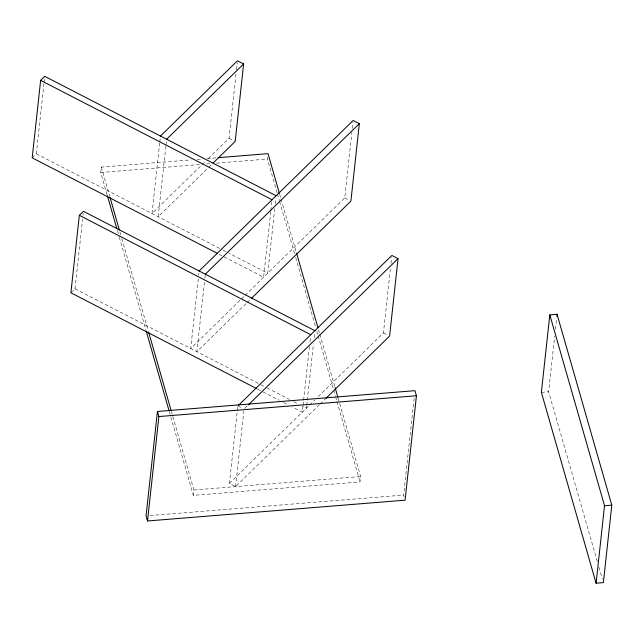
<?xml version="1.0" encoding="UTF-8"?>
<svg xmlns="http://www.w3.org/2000/svg" width="644" height="644" viewBox="0 0 644 644"><rect width="100%" height="100%" fill="white"/><g stroke="black" fill="none" stroke-linecap="round" stroke-linejoin="round"><path stroke-width="0.48" stroke-dasharray="3.22 2.42" d="M32.2 157.836L36.306 153.819L43.985 83.293M44.098 82.303L44.42 79.325M70.896 292.787L75.002 288.778L82.577 219.25M83.012 215.273L83.229 213.285M107.113 194.738L100.738 172.503L101.325 167.11L191.163 159.857M159.696 142.992L152.016 213.518L205.492 161.258M159.801 142.002L160.235 138.025M165.862 146.18L158.183 216.698L208.101 167.923M165.975 145.19L166.41 141.213M198.288 278.949L190.713 348.476L244.438 295.966M198.714 274.972L198.932 272.984M204.454 282.128L196.887 351.656L246.314 303.356M204.889 278.16L205.211 275.181M208.342 158.464L229.023 138.259L236.05 73.698M236.485 69.721L237.242 62.766M338.156 398.217L360.616 476.52L360.028 481.913L193.321 495.373L193.908 489.979L171.457 411.685M319.4 404.706L235.583 486.614L229.409 483.435L237.741 406.952M277.145 192.878L267.445 159.044L267.638 157.241M235.583 486.614L243.802 411.13M270.754 211.675L263.613 277.226L218.944 254.179M270.858 210.685L271.832 201.741M274.755 208.656L267.727 273.217L229.304 253.39M275.294 203.689L275.946 197.724M302.962 406.227L302.318 412.184L292.489 407.113M303.074 405.237L303.501 401.26M303.614 400.27L309.45 346.633M309.989 341.666L310.424 337.689M306.641 406.187L306.423 408.175L302.849 406.332M306.745 405.197L307.18 401.22M307.285 400.23L313.451 343.614M314.103 337.649L314.53 333.681M245.155 295.266L344.733 197.958L351.874 132.398M352.3 128.43L352.952 122.465M318.241 396.624L383.43 332.916L390.353 269.345M391.005 263.388L391.649 257.423M404.102 496.782L403.619 495.083L414.334 396.632M597.286 561.423L548.64 391.769L554.693 336.152M555.45 329.197L556.641 318.273M208.809 167.223L211.667 164.437M247.03 302.656L250.613 299.154M244.736 408.441L247.602 405.639M229.409 483.435L308.927 405.72M309.643 405.02L314.658 400.125M320.116 404.005L325.131 399.103M197.153 159.374L202.144 158.971M207.135 158.569L216.126 157.844M100.738 172.503L200.566 164.437M206.555 163.954L210.548 163.632M216.537 163.149L267.445 159.044M541.371 392.357L548.64 391.769M193.908 489.979L360.616 476.52M150.068 515.554L403.619 495.083M229.023 138.259L234.311 140.988M344.733 197.958L349.137 200.228M36.306 153.819L222.156 249.703M223.049 250.17L228.411 252.931M383.43 332.916L387.841 335.186M75.002 288.778L259.959 384.202M260.852 384.661L266.214 387.43M267.107 387.889L289.446 399.417M293.914 401.719L298.381 404.021M257.64 389.137L262.108 391.439M263.002 391.906L279.085 400.198M283.553 402.508L288.021 404.81M237.845 405.962L242.257 408.232M598.944 567.211L602.261 578.771M279.673 194.255L280.784 198.119M281.058 199.085L296.304 252.255M318.482 329.583L319.585 333.455M319.867 334.421L335.113 387.583M277.419 193.844L279.367 200.606M279.641 201.572L294.606 253.776M295.717 257.64L315.673 327.241M316.784 331.113L317.894 334.977M318.168 335.943L333.415 389.113M333.689 390.079L335.355 395.875M335.637 396.841L336.74 400.713M337.021 401.679L360.028 481.913M101.325 167.11L109.641 196.114M119.897 231.88L120.726 234.778M121.837 238.642L148.45 331.451M117.369 230.504L119.035 236.3M119.309 237.266L145.922 330.066M169.203 411.274L170.588 416.105M170.869 417.071L193.321 495.373"/><path stroke-width="0.97" d="M276.155 195.744L44.742 76.346L40.636 80.355L32.2 157.836L217.157 253.261M314.86 330.702L83.438 211.304L79.333 215.313L70.896 292.787L256.747 388.678M157.434 411.46L146.059 515.884L147.524 520.972L405.076 500.179L416.443 395.754L414.986 390.667L157.434 411.46L158.891 416.547L147.524 520.972M160.453 136.045L237.459 60.786L243.633 63.965L235.197 141.439L213.092 163.045M199.149 271.003L353.17 120.484L359.336 123.664L350.899 201.137L251.329 298.454M238.562 405.261L391.866 255.443L398.04 258.622L389.604 336.096L325.848 398.403M549.807 314.884L541.371 392.357L596.094 583.214L603.364 582.627L611.8 505.154L557.068 314.296L549.807 314.884L604.531 505.741L596.094 583.214M556.859 316.284L557.068 314.296M166.619 139.225L243.633 63.965M205.323 274.183L359.336 123.664M248.318 404.939L398.04 258.622M218.123 157.683L268.033 153.65L279.399 193.289M158.891 416.547L416.443 395.754M604.531 505.741L611.8 505.154M40.636 80.355L272.05 199.753M79.333 215.313L310.746 334.711M296.578 253.221L317.927 327.651M335.113 387.583L337.883 397.251M109.915 197.08L119.341 229.948M148.724 332.417L171.175 410.711M107.387 195.704L116.814 228.572M146.196 331.04L168.929 410.3"/></g></svg>
